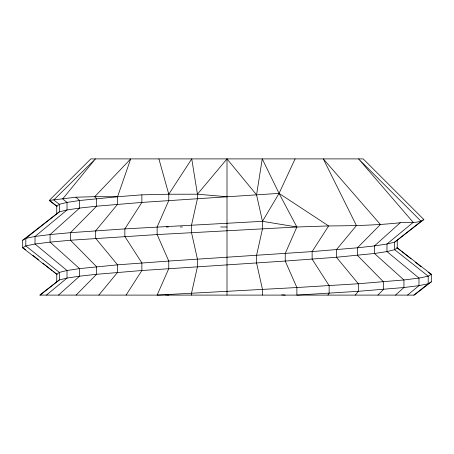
<?xml version="1.0" encoding="UTF-8"?>
<svg xmlns="http://www.w3.org/2000/svg" width="454" height="454" viewBox="0 0 454 454"><rect width="100%" height="100%" fill="white"/><g stroke="black" fill="none" stroke-linecap="round" stroke-linejoin="round"><path stroke-width="0.68" d="M428.196 272.4L431.3 274.29L431.3 281.86L414.275 295.1L39.725 295.1L56.75 281.86L56.75 274.29L22.7 247.81L22.7 240.24L56.75 213.76L56.75 206.19L49.299 200.401L90.8 158.9L363.2 158.9L423.849 219.549L397.25 240.24L397.25 247.81L431.3 274.29L428.196 276.185L418.98 278.075L403.929 279.965L358.32 283.75L296.876 287.535L157.124 295.1L168.769 268.615L168.769 261.05L157.124 234.565L157.124 227L168.769 200.515L168.769 194.227L191.747 158.9L197.439 194.21L197.439 198.625L191.526 225.11L191.526 232.675L197.439 259.16L197.439 266.725L191.526 293.21L191.526 295.1M262.474 295.1L262.474 289.425L256.561 262.94L256.561 255.375L262.474 228.89L262.474 221.325L256.561 194.84L262.253 158.9L279.057 193.393L296.876 227L285.231 253.485L285.231 261.05L296.876 287.535L296.876 295.1L358.32 291.315L403.929 287.535L418.98 285.64L428.196 283.75L431.3 281.86M98.807 295.1L117.563 272.4L117.563 264.835L95.68 238.35L95.68 230.785L117.563 204.3L117.563 196.735L130.69 158.9L94.738 196.678L75.875 197.206L49.299 200.401L57.147 206.371M295.1 158.9L279.057 193.393L262.474 221.325L124.85 228.89L70.495 232.675L50.071 234.565L35.02 236.46L25.804 238.35L22.7 240.24M126.064 295.1L141.875 270.51L141.875 262.94L124.85 236.46L124.85 228.89L141.875 202.41L141.875 194.84L168.769 194.227L197.439 194.21L227 196.735M327.936 295.1L329.15 293.21L329.15 285.64L312.125 259.16L312.125 251.59L328.617 225.933C352.52 225.803 376.457 225.326 400.241 222.744C407.947 221.745 417.033 224.043 423.849 219.549M355.193 295.1L358.32 291.315L358.32 283.75L336.437 257.265L336.437 249.7L356.424 225.581L323.31 158.9L380.424 224.514L357.417 247.81L312.125 251.59L168.769 261.05L117.563 264.835L79.558 268.615L67.016 270.51L59.338 272.4L56.75 274.29M197.439 194.21L227 158.9L256.561 194.84L279.057 193.393L328.617 225.933L296.876 227L157.124 234.565L70.495 240.24L50.071 242.135L35.02 244.025L25.804 245.915L22.7 247.81L25.804 249.7M76.085 295.1L96.583 274.29L141.875 270.51L285.231 261.05L336.437 257.265L374.442 253.485L386.984 251.59L394.662 249.7L397.25 247.81M377.915 295.1L383.505 289.425L383.505 281.86L357.417 255.375L357.417 247.81L374.442 245.915L386.984 244.025L394.662 242.135L397.25 240.24M58.498 295.1L79.558 276.185L96.583 274.29L96.583 266.725L70.495 240.24L70.495 232.675L96.583 206.19L141.875 202.41L256.561 194.84M400.241 222.744L374.442 245.915L374.442 253.485L403.929 279.965L403.929 287.535L395.502 295.1M46.45 295.1L67.016 278.075L79.558 276.185L79.558 268.615L50.071 242.135L50.071 234.565L79.558 208.085L96.583 206.19L96.583 198.625L94.738 196.678L117.563 196.735L141.875 194.84M407.55 295.1L418.98 285.64L418.98 278.075L386.984 251.59L386.984 244.025L413.202 222.369L358.558 158.9L421.096 221.302L394.662 242.135L394.662 249.7L428.196 276.185L428.196 283.75L413.827 295.1M40.173 295.1L59.338 279.965L67.016 278.075L67.016 270.51L35.02 244.025L35.02 236.46L67.016 209.975L79.558 208.085L79.558 200.515L75.875 197.206M56.75 206.19L59.338 204.3L67.016 202.41L79.558 200.515L117.563 196.735M56.75 213.76L59.338 211.865L67.016 209.975L67.016 202.41L62.692 198.897L95.442 158.9L53.759 199.964L59.338 204.3L59.338 211.865L25.804 238.35L25.804 245.915L59.338 272.4L59.338 279.965L56.75 281.86M166.272 226.977L168.366 226.977M180.283 226.977L182.406 226.977M220.627 226.994L227 227M281.735 294.867L285.231 295.1M165.324 294.856L168.769 295.1M262.474 221.325L296.876 227M396.864 247.651L400.712 250.693M401.807 251.561L411.154 258.939M415.552 262.412L421.051 266.753M32.949 255.347L38.448 259.688M42.846 263.161L52.193 270.539M53.288 271.407L57.136 274.449M158.9 158.9L168.769 194.227M227 158.9L227 295.1"/></g></svg>
